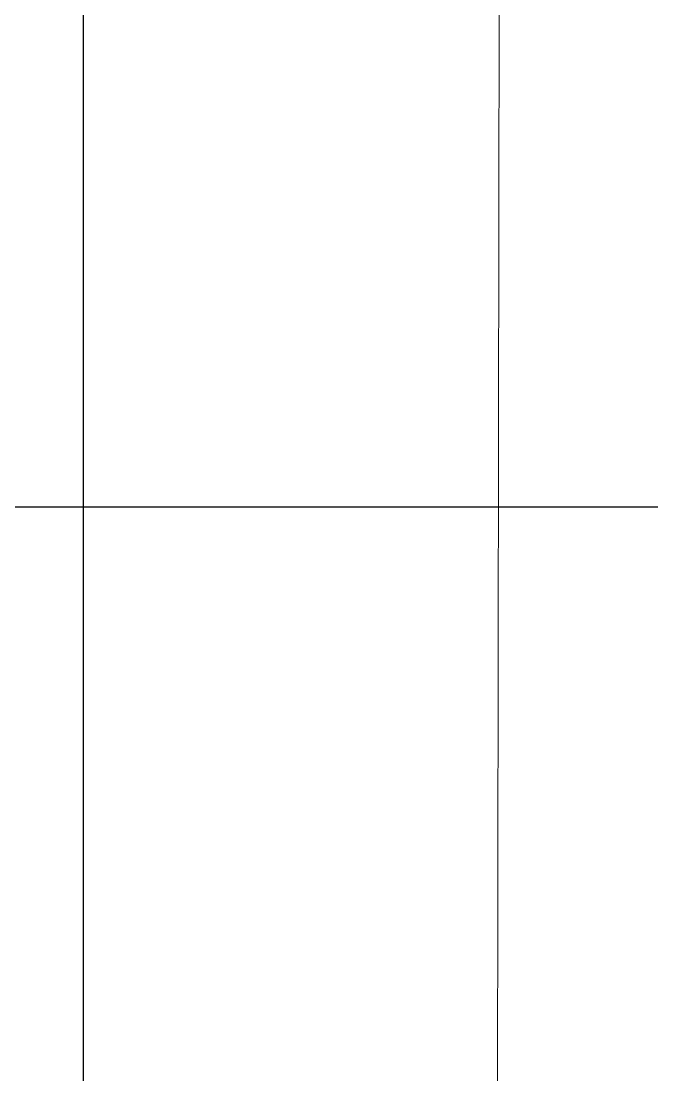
# Model space of a CAD drawing. Extents: x -12260 to 57327, y -29287 to 19916.
# Drawn here: x 37583.9 to 37807.6, y -12431.3 to -12057.8 of the extents above; entities that cross this region are included whole.
import ezdxf

# ---------------------------------------------------------------- set-up
doc = ezdxf.new("R2010")
doc.units = 0
doc.header["$LTSCALE"] = 0.25
doc.linetypes.add('DASHDOT', pattern=[25.4, 12.7, -6.35, 0, -6.35])
doc.layers.add('01-First Floor-FUR$0$FALSE CEILING', color=251, linetype='Continuous')
for name, color, linetype, lineweight in [('01-First Floor-FUR$0$LOADING', 253, 'Continuous', 5), ('01-First Floor-FUR$0$TME-MEDICAL EQUIPMENT', 42, 'Continuous', 13), ('E-LITE-CLNG-CNDT', 6, 'DASHDOT', 35)]:
    doc.layers.add(name, color=color, linetype=linetype, lineweight=lineweight)

# ---------------------------------------------------------------- blocks, each defined once
blk = doc.blocks.new('01-First Floor-FUR$0$workstation')
at = {"layer": '01-First Floor-FUR$0$LOADING'}
blk.add_line((2854.35, -994.87, 0), (2854.249, -1055.87, 0), dxfattribs=at)
blk = doc.blocks.new('01-First Floor-FUR')
at = {"layer": '01-First Floor-FUR$0$FALSE CEILING', "linetype": 'Continuous'}
for p, q in [((37606, -12830), (37606, -8830)), ((34976, -12230), (38476, -12230))]:
    blk.add_line(p, q, dxfattribs=at)
at = {"layer": '01-First Floor-FUR$0$TME-MEDICAL EQUIPMENT', "xscale": 10, "yscale": 10, "zscale": 10, "rotation": 180}
blk.add_blockref('01-First Floor-FUR$0$workstation', (66296.22, -22463.23, -0.1), dxfattribs=at)

msp = doc.modelspace()

# ---------------------------------------------------------------- block references
at = {"layer": 'E-LITE-CLNG-CNDT'}
msp.add_blockref('01-First Floor-FUR', (0, 0), dxfattribs=at)

doc.saveas('drawing.dxf')
